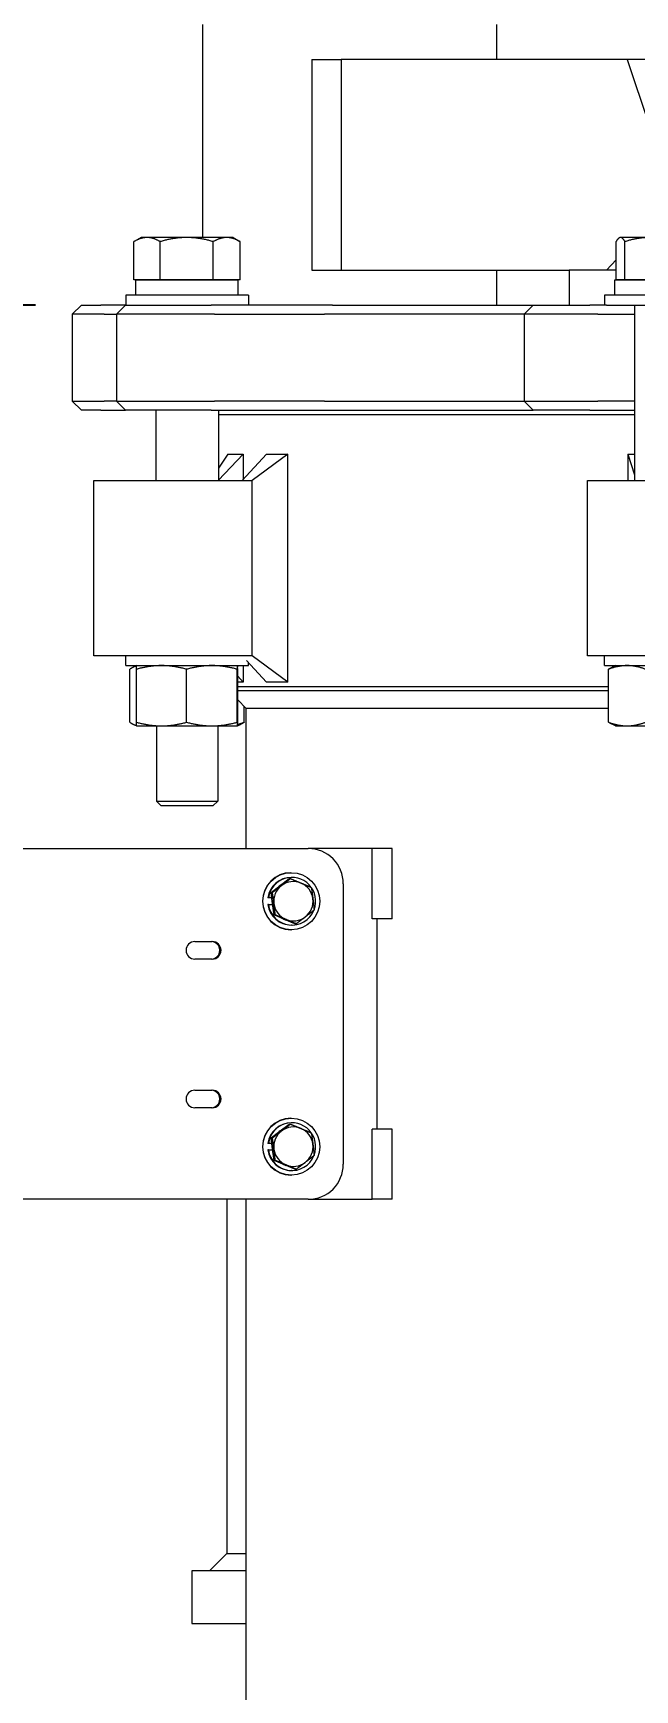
# Model space of a CAD drawing. Header units: inches. Extents: x 14 to 368, y 5 to 236.
# Drawn here: x 58.19 to 66.77, y 94.33 to 117.95 of the extents above; entities that cross this region are included whole.
import ezdxf

# ---------------------------------------------------------------- set-up
doc = ezdxf.new("R2010")
doc.units = ezdxf.units.IN
doc.header["$LTSCALE"] = 11
doc.header["$MEASUREMENT"] = 0
doc.layers.add('Dimension (ANSI)', color=7, linetype='Continuous', lineweight=25)
doc.layers.add('Visible (ANSI)', color=7, linetype='Continuous', lineweight=50)
doc.styles.add('MEMCOR Medium', font='arial.ttf')
doc.dimstyles.new('Default (ANSI)', dxfattribs={"dimscale": 11, "dimtxt": 0.15, "dimasz": 0.098425, "dimexe": 0.125, "dimexo": 0.0625, "dimgap": 0.031496, "dimtad": 0, "dimtih": 1, "dimtoh": 1, "dimdec": 4, "dimrnd": 1e-08, "dimzin": 3, "dimdsep": 46, "dimlunit": 5, "dimtxsty": 'MEMCOR Medium', "dimcen": 0.09, "dimdle": 0.393701, "dimclrd": 256, "dimclre": 256, "dimclrt": 256, "dimadec": 0, "dimazin": 1, "dimtfac": 0.8, "dimtofl": 0, "dimtmove": 0, "dimatfit": 3, "dimfxl": 1, "dimfrac": 1, "dimtolj": 1, "dimtzin": 4, "dimlwd": -1, "dimlwe": -1, "dimarcsym": 0})

# ---------------------------------------------------------------- blocks, each defined once
blk = doc.blocks.new('*D20')
at = {"layer": 'Defpoints', "color": 0, "transparency": 16777216}
for p in [(34.537, 114.071), (58.917, 114.071), (57.507, 37.946)]:
    blk.add_point(p, dxfattribs=at)
at = {"layer": 'Dimension (ANSI)', "transparency": 16777216}
for p, q in [((58.229, 114.071), (33.162, 114.071)), ((34.537, 112.988), (34.537, 97.564)), ((34.537, 39.028), (34.537, 91.362)), ((56.819, 37.946), (33.162, 37.946))]:
    blk.add_line(p, q, dxfattribs=at)
for points in [[(34.357, 112.988), (34.717, 112.988), (34.537, 114.071)], [(34.357, 39.028), (34.717, 39.028), (34.537, 37.946)]]:
    blk.add_solid(points, dxfattribs=at)
at = {"layer": 'Dimension (ANSI)', "transparency": 16777216, "char_height": 1.65, "attachment_point": 5, "style": 'MEMCOR Medium'}
for s, insert in [('\\A1; 76{\\H0.8x;\\S1#8;} in', (34.537, 96.16)), ('\\A1;[1933.6 mm]', (34.537, 93.059))]:
    blk.add_mtext(s, dxfattribs=dict(at, insert=insert))

msp = doc.modelspace()

# ---------------------------------------------------------------- linework, layer by layer
at = {"layer": 'Visible (ANSI)', "linetype": 'Continuous', "lineweight": 18}
for p, q in [((60.612265, 115.034139), (60.612265, 118.07051)), ((64.801911, 118.07051), (64.801911, 117.57051)), ((62.16788, 117.57051), (62.584053, 117.57051)), ((62.16788, 117.57051), (62.16788, 114.57051)), ((66.662987, 117.57051), (62.584053, 117.57051)), ((62.584053, 117.57051), (62.584053, 114.57051)), ((66.662987, 117.57051), (67.500313, 115.07051)), ((67.36967, 117.57051), (66.662987, 117.57051)), ((59.630519, 114.430139), (59.630519, 114.975548)), ((59.731981, 115.034139), (59.633757, 114.97743)), ((59.817413, 115.034139), (59.731981, 115.034139)), ((60.383038, 115.034139), (59.817413, 115.034139)), ((60.004307, 114.430139), (60.004307, 114.975548)), ((60.953606, 115.034139), (60.383038, 115.034139)), ((60.761769, 114.430139), (60.761769, 114.975548)), ((61.043981, 115.034139), (60.953606, 115.034139)), ((61.043981, 115.034139), (61.142205, 114.97743)), ((61.145443, 114.430139), (61.145443, 114.975548)), ((66.506578, 114.430139), (66.506578, 114.975548)), ((66.560408, 115.034139), (66.551153, 115.028796)), ((66.569534, 115.034139), (66.560408, 115.034139)), ((66.987404, 115.034139), (66.569534, 115.034139)), ((66.632489, 114.430139), (66.632489, 114.975548)), ((62.16788, 114.57051), (62.584053, 114.57051)), ((62.584053, 114.57051), (65.838525, 114.57051)), ((64.801911, 114.57051), (64.801911, 114.07051)), ((66.506578, 114.57051), (65.838525, 114.57051)), ((65.838525, 114.57051), (65.838525, 114.07051)), ((66.368537, 114.57051), (66.506578, 114.717013)), ((59.817413, 114.430139), (59.630519, 114.430139)), ((59.658481, 114.430135), (61.117481, 114.430135)), ((59.658481, 114.211135), (59.658481, 114.430135)), ((59.731981, 114.430139), (59.731981, 114.430135)), ((60.004307, 114.430139), (59.817413, 114.430139)), ((60.383038, 114.430139), (60.004307, 114.430139)), ((60.761769, 114.430139), (60.383038, 114.430139)), ((60.953606, 114.430139), (60.761769, 114.430139)), ((61.145443, 114.430139), (60.953606, 114.430139)), ((61.043981, 114.430139), (61.043981, 114.430135)), ((61.117481, 114.211135), (61.117481, 114.430135)), ((66.486908, 114.430135), (67.945908, 114.430135)), ((66.486908, 114.211135), (66.486908, 114.430135)), ((66.569534, 114.430139), (66.506578, 114.430139)), ((66.560408, 114.430139), (66.560408, 114.430135)), ((66.632489, 114.430139), (66.569534, 114.430139)), ((66.987404, 114.430139), (66.632489, 114.430139)), ((61.262981, 114.211135), (59.512981, 114.211135)), ((59.512981, 114.211135), (59.512981, 114.07051)), ((61.262981, 114.211135), (61.262981, 114.07051)), ((68.091408, 114.211135), (66.341408, 114.211135)), ((66.341408, 114.211135), (66.341408, 114.07051)), ((58.881393, 114.07051), (58.751393, 113.94051)), ((58.792022, 113.94051), (58.751393, 113.94051)), ((58.751393, 113.94051), (58.751393, 112.70051)), ((58.879866, 113.94051), (58.792022, 113.94051)), ((59.203913, 113.94051), (58.879866, 113.94051)), ((58.881393, 114.07051), (58.91674, 114.07051)), ((58.91674, 114.07051), (59.003908, 114.07051)), ((59.003908, 114.07051), (59.15945, 114.07051)), ((59.511438, 114.07051), (59.15945, 114.07051)), ((59.203913, 113.94051), (59.381438, 113.94051)), ((59.511438, 114.07051), (59.381438, 113.94051)), ((59.400611, 113.94051), (59.381438, 113.94051)), ((59.381438, 113.94051), (59.381438, 112.70051)), ((59.519152, 113.94051), (59.400611, 113.94051)), ((59.511438, 114.07051), (59.520641, 114.07051)), ((60.777454, 113.94051), (59.519152, 113.94051)), ((59.520641, 114.07051), (59.638268, 114.07051)), ((59.638268, 114.07051), (60.732991, 114.07051)), ((61.698919, 114.07051), (60.732991, 114.07051)), ((60.777454, 113.94051), (61.743382, 113.94051)), ((62.462293, 114.07051), (61.698919, 114.07051)), ((61.743382, 113.94051), (62.349234, 113.94051)), ((65.193646, 113.94051), (62.349234, 113.94051)), ((62.462293, 114.07051), (65.323646, 114.07051)), ((65.323646, 114.07051), (65.193646, 113.94051)), ((65.640086, 113.94051), (65.193646, 113.94051)), ((65.193646, 113.94051), (65.193646, 112.70051)), ((65.323646, 114.07051), (65.712049, 114.07051)), ((65.893212, 113.94051), (65.640086, 113.94051)), ((65.712049, 114.07051), (65.963224, 114.07051)), ((66.244358, 113.94051), (65.893212, 113.94051)), ((65.963224, 114.07051), (66.131775, 114.07051)), ((66.367198, 114.07051), (66.131775, 114.07051)), ((66.244358, 113.94051), (66.768908, 113.94051)), ((66.367198, 114.07051), (67.20689, 114.07051)), ((66.768908, 114.07051), (66.768908, 111.57051)), ((58.751393, 112.70051), (58.792022, 112.70051)), ((58.881393, 112.57051), (58.751393, 112.70051)), ((58.792022, 112.70051), (58.879866, 112.70051)), ((58.879866, 112.70051), (59.203913, 112.70051)), ((59.381438, 112.70051), (59.203913, 112.70051)), ((59.381438, 112.70051), (59.400611, 112.70051)), ((59.511438, 112.57051), (59.381438, 112.70051)), ((59.400611, 112.70051), (59.519152, 112.70051)), ((59.519152, 112.70051), (60.777454, 112.70051)), ((61.743382, 112.70051), (60.777454, 112.70051)), ((62.349234, 112.70051), (61.743382, 112.70051)), ((62.349234, 112.70051), (65.193646, 112.70051)), ((65.193646, 112.70051), (65.640086, 112.70051)), ((65.323646, 112.57051), (65.193646, 112.70051)), ((65.640086, 112.70051), (65.893212, 112.70051)), ((65.893212, 112.70051), (66.244358, 112.70051)), ((66.768908, 112.70051), (66.244358, 112.70051)), ((58.91674, 112.57051), (58.881393, 112.57051)), ((59.003908, 112.57051), (58.91674, 112.57051)), ((59.15945, 112.57051), (59.003908, 112.57051)), ((59.15945, 112.57051), (59.511438, 112.57051)), ((59.520641, 112.57051), (59.511438, 112.57051)), ((59.638268, 112.57051), (59.520641, 112.57051)), ((60.732991, 112.57051), (59.638268, 112.57051)), ((59.940481, 112.57051), (59.940481, 111.57051)), ((60.732991, 112.57051), (61.698919, 112.57051)), ((60.835481, 112.57051), (60.835481, 111.57051)), ((66.768908, 112.50801), (60.835481, 112.50801)), ((61.698919, 112.57051), (62.29753, 112.57051)), ((62.29753, 112.57051), (65.323646, 112.57051)), ((65.712049, 112.57051), (65.323646, 112.57051)), ((65.963224, 112.57051), (65.712049, 112.57051)), ((66.131775, 112.57051), (65.963224, 112.57051)), ((66.131775, 112.57051), (66.670812, 112.57051)), ((66.670812, 112.57051), (66.768908, 112.57051)), ((61.187902, 111.945053), (60.835481, 111.574425)), ((60.970198, 111.945053), (60.835481, 111.743548)), ((60.970198, 111.945053), (61.187902, 111.945053)), ((61.521314, 111.945053), (61.173779, 111.57051)), ((61.187902, 111.945053), (61.187902, 111.585731)), ((61.824935, 111.945053), (61.318332, 111.57051)), ((61.521314, 111.945053), (61.824935, 111.945053)), ((61.824935, 108.695967), (61.824935, 111.945053)), ((66.671461, 111.945053), (66.671461, 111.57051)), ((66.671461, 111.945053), (66.768908, 111.945053)), ((66.671461, 111.945053), (66.768908, 111.648242)), ((59.057675, 111.57051), (60.231943, 111.57051)), ((59.057675, 109.07051), (59.057675, 111.57051)), ((60.231943, 111.57051), (61.318332, 111.57051)), ((61.318332, 109.07051), (61.318332, 111.57051)), ((66.099144, 111.57051), (67.731917, 111.57051)), ((66.099144, 109.07051), (66.099144, 111.57051)), ((60.231943, 109.07051), (59.057675, 109.07051)), ((59.512981, 108.929885), (59.512981, 109.07051)), ((59.512981, 108.929885), (61.262981, 108.929885)), ((59.668961, 108.929876), (59.624908, 108.909334)), ((59.668981, 108.929885), (59.668961, 108.929876)), ((61.318332, 109.07051), (60.231943, 109.07051)), ((61.106981, 108.929885), (61.107002, 108.929876)), ((61.187902, 108.929885), (61.187902, 108.695967)), ((61.521314, 108.695967), (61.234438, 109.005137)), ((61.262981, 108.929885), (61.262981, 108.974376)), ((61.824935, 108.695967), (61.318332, 109.07051)), ((67.731917, 109.07051), (66.099144, 109.07051)), ((66.341408, 108.929885), (66.341408, 109.07051)), ((66.341408, 108.929885), (68.091408, 108.929885)), ((66.497408, 108.929885), (66.449138, 108.907377)), ((59.571474, 108.122752), (59.571474, 108.878018)), ((59.665874, 108.122752), (59.665874, 108.878018)), ((60.381726, 108.122752), (60.381726, 108.878018)), ((61.103833, 108.122752), (61.103833, 108.878018)), ((61.110088, 108.122752), (61.110088, 108.878018)), ((61.187902, 108.695967), (61.110088, 108.777801)), ((61.187902, 108.695967), (61.110088, 108.695967)), ((61.824935, 108.695967), (61.521314, 108.695967)), ((66.397728, 108.122752), (66.397728, 108.878018)), ((61.110088, 108.63301), (66.397728, 108.63301)), ((66.397728, 108.57051), (61.110088, 108.57051)), ((61.231152, 108.32051), (61.110088, 108.441574)), ((61.204488, 108.122752), (61.204488, 108.347174)), ((61.231152, 106.32051), (61.231152, 108.32051)), ((66.397728, 108.32051), (61.231152, 108.32051)), ((59.668961, 108.070895), (59.624908, 108.091437)), ((59.668981, 108.070885), (59.668961, 108.070895)), ((59.668981, 108.070885), (60.0238, 108.070885)), ((59.950481, 108.070885), (59.950481, 106.99625)), ((60.0238, 108.070885), (60.742779, 108.070885)), ((60.742779, 108.070885), (61.106961, 108.070885)), ((60.825481, 108.070885), (60.825481, 106.99625)), ((61.106961, 108.070885), (61.106981, 108.070885)), ((61.106981, 108.070885), (61.107002, 108.070895)), ((61.107002, 108.070895), (61.151054, 108.091437)), ((66.497408, 108.070885), (66.449138, 108.093394)), ((66.497408, 108.070885), (66.662155, 108.070885)), ((66.662155, 108.070885), (67.335922, 108.070885)), ((59.950481, 106.99625), (60.825481, 106.99625)), ((60.018642, 106.930135), (59.950481, 106.99625)), ((60.75732, 106.930135), (60.018642, 106.930135)), ((60.75732, 106.930135), (60.825481, 106.99625)), ((56.779364, 106.32051), (62.117416, 106.32051)), ((63.029787, 106.32051), (62.117416, 106.32051)), ((63.314719, 106.32051), (63.029787, 106.32051)), ((63.029787, 105.32051), (63.029787, 106.32051)), ((63.314719, 105.32051), (63.314719, 106.32051)), ((61.716351, 105.794248), (61.845035, 105.892402)), ((61.845035, 105.892402), (61.861848, 105.892402)), ((61.868367, 105.97651), (61.875339, 105.97651)), ((61.883532, 105.91051), (61.875339, 105.91051)), ((61.548077, 105.617506), (61.539885, 105.617506)), ((61.597599, 105.617507), (61.548077, 105.617506)), ((61.587668, 105.696095), (61.716351, 105.794248)), ((61.587668, 105.696095), (61.60448, 105.696095)), ((61.608006, 105.535149), (61.587668, 105.696095)), ((62.615513, 105.82051), (62.615513, 101.82051)), ((61.548078, 105.523506), (61.539886, 105.523506)), ((61.548078, 105.523506), (61.607545, 105.523507)), ((61.628344, 105.374203), (61.608006, 105.535149)), ((61.777366, 105.311411), (61.628344, 105.374203)), ((61.628344, 105.374203), (61.645157, 105.374203)), ((61.926388, 105.248619), (61.777366, 105.311411)), ((61.868367, 105.16451), (61.875339, 105.16451)), ((61.883532, 105.23051), (61.875339, 105.23051)), ((61.926388, 105.248619), (61.9432, 105.248619)), ((63.314719, 105.32051), (63.029787, 105.32051)), ((63.097274, 102.32051), (63.097274, 105.32051)), ((60.498599, 104.99551), (60.747648, 104.99551)), ((60.747648, 104.74551), (60.498599, 104.74551)), ((60.498599, 102.87551), (60.747648, 102.87551)), ((60.747648, 102.62551), (60.498599, 102.62551)), ((61.587668, 102.196095), (61.716351, 102.294248)), ((61.716351, 102.294248), (61.845035, 102.392402)), ((61.845035, 102.392402), (61.861848, 102.392402)), ((61.868367, 102.47651), (61.875339, 102.47651)), ((61.883532, 102.41051), (61.875339, 102.41051)), ((63.314719, 102.32051), (63.029787, 102.32051)), ((63.029787, 101.32051), (63.029787, 102.32051)), ((63.314719, 101.32051), (63.314719, 102.32051)), ((61.548077, 102.117506), (61.539885, 102.117506)), ((61.597599, 102.117507), (61.548077, 102.117506)), ((61.587668, 102.196095), (61.60448, 102.196095)), ((61.608006, 102.035149), (61.587668, 102.196095)), ((61.548078, 102.023506), (61.539886, 102.023506)), ((61.548078, 102.023506), (61.607545, 102.023507)), ((61.628344, 101.874203), (61.608006, 102.035149)), ((61.777366, 101.811411), (61.628344, 101.874203)), ((61.628344, 101.874203), (61.645157, 101.874203)), ((61.926388, 101.748619), (61.777366, 101.811411)), ((61.868367, 101.66451), (61.875339, 101.66451)), ((61.883532, 101.73051), (61.875339, 101.73051)), ((61.926388, 101.748619), (61.9432, 101.748619)), ((62.117416, 101.32051), (56.779364, 101.32051)), ((60.957088, 101.32051), (60.957088, 96.27051)), ((61.231152, 59.59551), (61.231152, 101.32051)), ((62.117416, 101.32051), (63.029787, 101.32051)), ((63.314719, 101.32051), (63.029787, 101.32051)), ((60.957088, 96.27051), (60.707088, 96.02051)), ((60.957088, 96.27051), (61.231152, 96.27051)), ((61.231152, 96.02051), (60.457088, 96.02051)), ((60.457088, 96.02051), (60.457088, 95.27051)), ((60.457088, 95.27051), (61.231152, 95.27051))]:
    msp.add_line(p, q, dxfattribs=at)
for centre, major_axis, start_param, end_param in [((62.117416, 105.82051), (0, 0.5), 4.71238898, 6.283185307), ((61.868367, 105.57051), (0, -0.406), 3.141592654, 6.283185307), ((61.875339, 105.57051), (0, 0.34), 0, 1.432128995), ((61.883532, 105.57051), (0, 0.34), 4.348790164, 7.715314302), ((61.904711, 105.57051), (0, 0.281), 5.885761697, 6.932959249), ((61.904711, 105.57051), (0, -0.281), 3.791366595, 4.838564146), ((61.883532, 105.57051), (0, 0.281), 0.552679911, 0.746867971), ((61.904711, 105.57051), (0, 0.281), 4.838564146, 5.885761697), ((61.904711, 105.57051), (0, 0.281), 3.791366595, 4.838564146), ((61.875339, 105.57051), (0, -0.34), 4.851080408, 6.283185307), ((61.883532, 105.57051), (0, -0.34), 4.851080408, 7.467334091), ((61.883532, 105.57051), (0, 0.281), 1.572609202, 1.821333783), ((61.904711, 105.57051), (0, -0.281), 4.838564146, 5.885761697), ((61.883532, 105.57051), (0, -0.281), 5.808113527, 5.963409868), ((61.904711, 105.57051), (0, -0.281), 5.885761697, 6.932959249), ((60.498599, 104.87051), (0, -0.125), 3.141592654, 6.283185307), ((60.731306, 104.87051), (0, -0.125), 0, 3.141592654), ((60.747648, 104.87051), (0, 0.125), 3.141592654, 6.283185307), ((60.498599, 102.75051), (0, -0.125), 3.141592654, 6.283185307), ((60.731306, 102.75051), (0, -0.125), 0, 3.141592654), ((60.747648, 102.75051), (0, 0.125), 3.141592654, 6.283185307), ((61.868367, 102.07051), (0, -0.406), 3.141592654, 6.283185307), ((61.875339, 102.07051), (0, 0.34), 0, 1.432128995), ((61.883532, 102.07051), (0, 0.34), 4.348790164, 7.715314302), ((61.904711, 102.07051), (0, -0.281), 3.791366595, 4.838564146), ((61.883532, 102.07051), (0, 0.281), 0.552679911, 0.746867971), ((61.904711, 102.07051), (0, 0.281), 5.885761697, 6.932959249), ((61.904711, 102.07051), (0, 0.281), 4.838564146, 5.885761697), ((61.883532, 102.07051), (0, 0.281), 1.572609202, 1.821333783), ((61.904711, 102.07051), (0, 0.281), 3.791366595, 4.838564146), ((61.875339, 102.07051), (0, -0.34), 4.851080408, 6.283185307), ((61.883532, 102.07051), (0, -0.34), 4.851080408, 7.467334091), ((61.904711, 102.07051), (0, -0.281), 4.838564146, 5.885761697), ((61.883532, 102.07051), (0, -0.281), 5.808113527, 5.963409868), ((61.904711, 102.07051), (0, -0.281), 5.885761697, 6.932959249), ((62.117416, 101.82051), (0, -0.5), 0, 1.570796327)]:
    msp.add_ellipse(centre, major_axis=major_axis, ratio=0.996194698, start_param=start_param, end_param=end_param, dxfattribs=at)
for centre in [(61.875339, 105.57051), (61.875339, 102.07051)]:
    msp.add_ellipse(centre, major_axis=(0, -0.406), ratio=0.996194698, dxfattribs=at)
for points, weights in [([(59.817413, 115.034139), (59.730675, 115.034139), (59.630519, 114.975548)], [1, 1.0379548493, 1]), ([(60.004307, 114.975548), (59.904151, 115.034139), (59.817413, 115.034139)], [1, 1.0379548493, 1]), ([(60.383038, 115.034139), (60.207269, 115.034139), (60.004307, 114.975548)], [1, 1.0379548493, 1]), ([(60.761769, 114.975548), (60.558808, 115.034139), (60.383038, 115.034139)], [1, 1.0379548493, 1]), ([(60.953606, 115.034139), (60.864575, 115.034139), (60.761769, 114.975548)], [1, 1.0379548493, 1]), ([(61.145443, 114.975548), (61.042638, 115.034139), (60.953606, 115.034139)], [1, 1.0379548493, 1]), ([(61.142205, 114.97743), (61.143821, 114.976497), (61.145443, 114.975548)], [1.0011669514, 1.00059273226, 1]), ([(66.569534, 115.034139), (66.540316, 115.034139), (66.506578, 114.975548)], [1, 1.0379548493, 1]), ([(66.632489, 114.975548), (66.598752, 115.034139), (66.569534, 115.034139)], [1, 1.0379548493, 1]), ([(66.987404, 115.034139), (66.822688, 115.034139), (66.632489, 114.975548)], [1, 1.0379548493, 1]), ([(59.668046, 108.924713), (59.622859, 108.913788), (59.571474, 108.878018)], [1.01647331037, 1.02587101878, 1]), ([(59.665874, 108.878018), (59.667528, 108.929208), (59.668961, 108.929876)], [1, 1.03744045186, 1.00101485176]), ([(60.0238, 108.929885), (59.857686, 108.929885), (59.665874, 108.878018)], [1, 1.0379548493, 1]), ([(60.381726, 108.878018), (60.189914, 108.929885), (60.0238, 108.929885)], [1, 1.0379548493, 1]), ([(60.742779, 108.929885), (60.575214, 108.929885), (60.381726, 108.878018)], [1, 1.0379548493, 1]), ([(61.103833, 108.878018), (60.910345, 108.929885), (60.742779, 108.929885)], [1, 1.0379548493, 1]), ([(61.106961, 108.929885), (61.105509, 108.929885), (61.103833, 108.878018)], [1, 1.0379548493, 1]), ([(61.110088, 108.878018), (61.108412, 108.929885), (61.106961, 108.929885)], [1, 1.0379548493, 1]), ([(66.662155, 108.929885), (66.539434, 108.929885), (66.397728, 108.878018)], [1, 1.0379548493, 1]), ([(66.397728, 108.878018), (66.424446, 108.895863), (66.449138, 108.907377)], [1, 1.01274097805, 1.01692797553]), ([(66.926582, 108.878018), (66.784876, 108.929885), (66.662155, 108.929885)], [1, 1.0379548493, 1]), ([(59.571474, 108.122752), (59.622859, 108.086982), (59.668046, 108.076057)], [1, 1.02587101878, 1.01647331037]), ([(59.665874, 108.122752), (59.857686, 108.070885), (60.0238, 108.070885)], [1, 1.0379548493, 1]), ([(59.668961, 108.070895), (59.667528, 108.071563), (59.665874, 108.122752)], [1.00101485176, 1.03744045186, 1]), ([(60.0238, 108.070885), (60.189914, 108.070885), (60.381726, 108.122752)], [1, 1.0379548493, 1]), ([(60.381726, 108.122752), (60.575214, 108.070885), (60.742779, 108.070885)], [1, 1.0379548493, 1]), ([(60.742779, 108.070885), (60.910345, 108.070885), (61.103833, 108.122752)], [1, 1.0379548493, 1]), ([(61.103833, 108.122752), (61.105509, 108.070885), (61.106961, 108.070885)], [1, 1.0379548493, 1]), ([(61.106961, 108.070885), (61.108412, 108.070885), (61.110088, 108.122752)], [1, 1.0379548493, 1]), ([(61.108979, 108.093394), (61.154852, 108.104908), (61.204488, 108.122752)], [1.01692797553, 1.01274097805, 1]), ([(61.204488, 108.122752), (61.176645, 108.10337), (61.151054, 108.091437)], [1, 1.01385414388, 1.01759430727]), ([(66.449138, 108.093394), (66.424446, 108.104908), (66.397728, 108.122752)], [1.01692797553, 1.01274097805, 1]), ([(66.397728, 108.122752), (66.539434, 108.070885), (66.662155, 108.070885)], [1, 1.0379548493, 1]), ([(66.662155, 108.070885), (66.784876, 108.070885), (66.926582, 108.122752)], [1, 1.0379548493, 1]), ([(61.735351, 105.794248), (61.795074, 105.839801), (61.861848, 105.892402)], [1, 1.0379548493, 1]), ([(61.861848, 105.892402), (61.943896, 105.858751), (62.013057, 105.829609)], [1, 1.0379548493, 1]), ([(61.60448, 105.696095), (61.675629, 105.748695), (61.735351, 105.794248)], [1, 1.0379548493, 1]), ([(61.627006, 105.535149), (61.617567, 105.609844), (61.60448, 105.696095)], [1, 1.0379548493, 1]), ([(62.013057, 105.829609), (62.082218, 105.800467), (62.159891, 105.766817)], [1, 1.0379548493, 1]), ([(62.159891, 105.766817), (62.172978, 105.680567), (62.182417, 105.605871)], [1, 1.0379548493, 1]), ([(62.182417, 105.605871), (62.191856, 105.531176), (62.200567, 105.444926)], [1, 1.0379548493, 1]), ([(61.645157, 105.374203), (61.636445, 105.460454), (61.627006, 105.535149)], [1, 1.0379548493, 1]), ([(61.796366, 105.311411), (61.727205, 105.340553), (61.645157, 105.374203)], [1, 1.0379548493, 1]), ([(62.200567, 105.444926), (62.133793, 105.392325), (62.074071, 105.346772)], [1, 1.0379548493, 1]), ([(61.9432, 105.248619), (61.865527, 105.282269), (61.796366, 105.311411)], [1, 1.0379548493, 1]), ([(62.074071, 105.346772), (62.014349, 105.301219), (61.9432, 105.248619)], [1, 1.0379548493, 1]), ([(61.60448, 102.196095), (61.675629, 102.248695), (61.735351, 102.294248)], [1, 1.0379548493, 1]), ([(61.735351, 102.294248), (61.795074, 102.339801), (61.861848, 102.392402)], [1, 1.0379548493, 1]), ([(61.861848, 102.392402), (61.943896, 102.358751), (62.013057, 102.329609)], [1, 1.0379548493, 1]), ([(62.013057, 102.329609), (62.082218, 102.300467), (62.159891, 102.266817)], [1, 1.0379548493, 1]), ([(61.627006, 102.035149), (61.617567, 102.109844), (61.60448, 102.196095)], [1, 1.0379548493, 1]), ([(62.159891, 102.266817), (62.172978, 102.180567), (62.182417, 102.105871)], [1, 1.0379548493, 1]), ([(62.182417, 102.105871), (62.191856, 102.031176), (62.200567, 101.944926)], [1, 1.0379548493, 1]), ([(61.645157, 101.874203), (61.636445, 101.960454), (61.627006, 102.035149)], [1, 1.0379548493, 1]), ([(61.796366, 101.811411), (61.727205, 101.840553), (61.645157, 101.874203)], [1, 1.0379548493, 1]), ([(62.074071, 101.846772), (62.014349, 101.801219), (61.9432, 101.748619)], [1, 1.0379548493, 1]), ([(62.200567, 101.944926), (62.133793, 101.892325), (62.074071, 101.846772)], [1, 1.0379548493, 1]), ([(61.9432, 101.748619), (61.865527, 101.782269), (61.796366, 101.811411)], [1, 1.0379548493, 1])]:
    msp.add_rational_spline(points, weights, degree=2, dxfattribs=at)

# ---------------------------------------------------------------- dimensions: what is measured, and where the dimension line sits
at = {"layer": 'Dimension (ANSI)'}
dim = msp.add_linear_dim(base=(34.536966, 114.07051), p1=(57.506769, 37.94551), p2=(58.91674, 114.07051), angle=90, text=' <> in\\X[1933.6 mm]', dimstyle='Default (ANSI)', override={"dimgap": 0.031496, "dimdec": 4, "dimpost": '', "dimtol": 0, "dimlim": 0, "dimtp": 0, "dimtm": 0, "dimtdec": 2, "dimatfit": 1}, dxfattribs=at)
dim.commit()
dim.dimension.update_dxf_attribs({"geometry": '*D20', "text_midpoint": (34.536966, 94.462635), "dimtype": 160})

doc.saveas('drawing.dxf')
